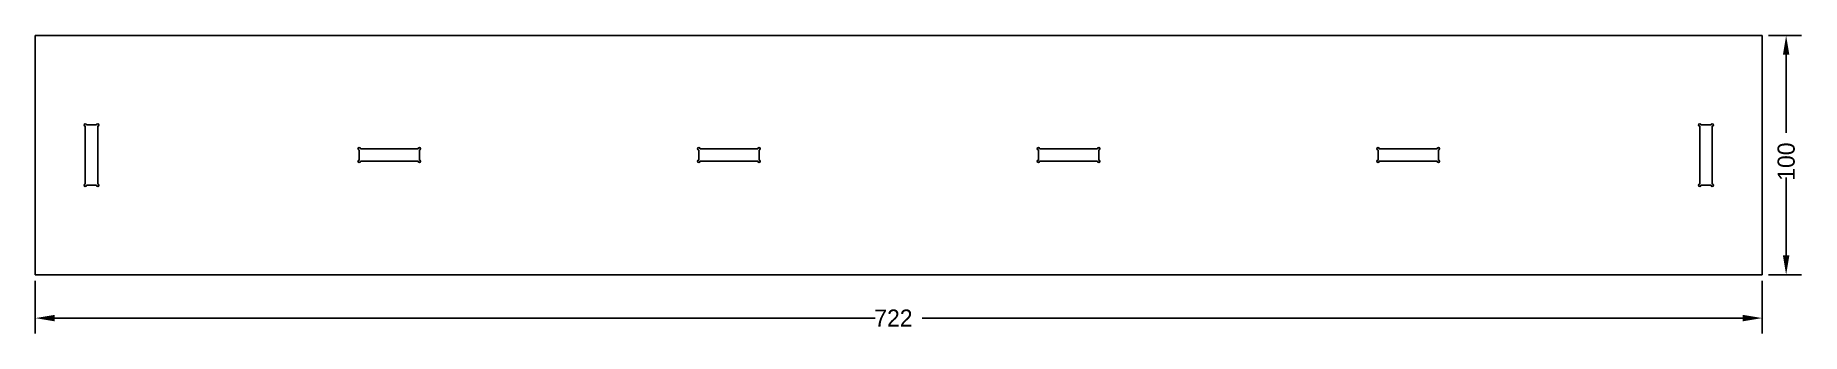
# Model space of a CAD drawing. Extents: x 0 to 738, y -25 to 100.
import ezdxf

# ---------------------------------------------------------------- set-up
doc = ezdxf.new("R2010")
doc.units = 0
doc.layers.get('DEFPOINTS').update_dxf_attribs({"linetype": 'CONTINUOUS'})
doc.layers.add('DIMENSION', color=7, linetype='CONTINUOUS')
doc.layers.add('LAYER1', color=18, linetype='CONTINUOUS')
doc.dimstyles.new('ROTATEDDIM33', dxfattribs={"dimtxt": 7.16, "dimasz": 8.105938, "dimexe": 6.495143, "dimexo": 2.598057, "dimtad": 0, "dimcen": 2.5, "dimazin": 3, "dimtfac": 1, "dimtmove": 0, "dimatfit": 3})
doc.dimstyles.new('ROTATEDDIM34', dxfattribs={"dimtxt": 7.16, "dimasz": 8.105938, "dimexe": 6.495143, "dimexo": 2.598057, "dimtad": 0, "dimcen": 2.5, "dimazin": 3, "dimtfac": 1, "dimtmove": 0, "dimatfit": 3})

# ---------------------------------------------------------------- blocks, each defined once
blk = doc.blocks.new('*D1')
at = {"layer": 'DEFPOINTS', "color": 0}
for p in [(722, 100), (722, 0), (732, 0)]:
    blk.add_point(p, dxfattribs=at)
at = {"layer": 'DIMENSION', "color": 0}
for p, q in [((724.6, 100), (738.49, 100)), ((732, 91.89), (732, 59.32)), ((732, 8.11), (732, 40.68)), ((724.6, 0), (738.49, 0))]:
    blk.add_line(p, q, dxfattribs=at)
for points in [[(733.35, 91.89), (730.65, 91.89), (732, 100)], [(730.65, 8.11), (733.35, 8.11), (732, 0)]]:
    blk.add_solid(points, dxfattribs=at)
at = {"layer": 'DIMENSION', "color": 0, "linetype": 'CONTINUOUS'}
blk.add_text('100', height=7.16, rotation=90, dxfattribs=at).set_placement((735.58, 39.26))
blk = doc.blocks.new('*D2')
at = {"layer": 'DEFPOINTS', "color": 0}
for p in [(0, 0), (722, 0), (722, -18.13)]:
    blk.add_point(p, dxfattribs=at)
at = {"layer": 'DIMENSION', "color": 0}
for p, q in [((0, -2.6), (0, -24.63)), ((722, -2.6), (722, -24.63)), ((8.11, -18.13), (351.17, -18.13)), ((713.89, -18.13), (370.83, -18.13))]:
    blk.add_line(p, q, dxfattribs=at)
for points in [[(8.11, -16.78), (8.11, -19.48), (0, -18.13)], [(713.89, -19.48), (713.89, -16.78), (722, -18.13)]]:
    blk.add_solid(points, dxfattribs=at)
at = {"layer": 'DIMENSION', "color": 0, "linetype": 'CONTINUOUS'}
blk.add_text('722', height=7.16, dxfattribs=at).set_placement((350.77, -21.71))

msp = doc.modelspace()

# ---------------------------------------------------------------- linework, layer by layer
at = {"layer": 'LAYER1', "color": 8}
for p, q in [((0, 100), (0, 0)), ((722, 100), (0, 100)), ((722, 0), (722, 100)), ((20.9, 62.1), (20.9, 37.9)), ((25.6, 62.6), (21.4, 62.6)), ((26.1, 62.1), (26.1, 37.9)), ((695.9, 62.1), (695.9, 37.9)), ((700.6, 62.6), (696.4, 62.6)), ((701.1, 62.1), (701.1, 37.9)), ((135.4, 52.1), (135.4, 47.9)), ((160.1, 52.6), (135.9, 52.6)), ((160.6, 47.9), (160.6, 52.1)), ((277.4, 52.1), (277.4, 47.9)), ((302.1, 52.6), (277.9, 52.6)), ((302.6, 47.9), (302.6, 52.1)), ((419.4, 52.1), (419.4, 47.9)), ((444.1, 52.6), (419.9, 52.6)), ((444.6, 47.9), (444.6, 52.1)), ((561.4, 52.1), (561.4, 47.9)), ((586.1, 52.6), (561.9, 52.6)), ((586.6, 47.9), (586.6, 52.1)), ((160.1, 47.4), (135.9, 47.4)), ((302.1, 47.4), (277.9, 47.4)), ((444.1, 47.4), (419.9, 47.4)), ((586.1, 47.4), (561.9, 47.4)), ((21.4, 37.4), (25.6, 37.4)), ((696.4, 37.4), (700.6, 37.4)), ((0, 0), (722, 0))]:
    msp.add_line(p, q, dxfattribs=at)
for centre, start, end in [((20.9, 62.6), 0, 270), ((26.1, 62.6), 270, 180), ((695.9, 62.6), 0, 270), ((701.1, 62.6), 270, 180), ((135.4, 52.6), 0, 270), ((160.6, 52.6), 270, 180), ((277.4, 52.6), 0, 270), ((302.6, 52.6), 270, 180), ((419.4, 52.6), 0, 270), ((444.6, 52.6), 270, 180), ((561.4, 52.6), 0, 270), ((586.6, 52.6), 270, 180), ((135.4, 47.4), 90, 0), ((160.6, 47.4), 180, 90), ((277.4, 47.4), 90, 0), ((302.6, 47.4), 180, 90), ((419.4, 47.4), 90, 0), ((444.6, 47.4), 180, 90), ((561.4, 47.4), 90, 0), ((586.6, 47.4), 180, 90), ((20.9, 37.4), 90, 0), ((26.1, 37.4), 180, 90), ((695.9, 37.4), 90, 0), ((701.1, 37.4), 180, 90)]:
    msp.add_arc(centre, 0.5, start, end, dxfattribs=at)

# ---------------------------------------------------------------- dimensions: what is measured, and where the dimension line sits
at = {"layer": 'DIMENSION', "color": 150}
dim = msp.add_linear_dim(base=(732, 0), p1=(722, 100), p2=(722, 0), angle=90, dimstyle='ROTATEDDIM33', dxfattribs=at)
dim.commit()
dim.dimension.update_dxf_attribs({"geometry": '*D1', "text_midpoint": (732, 50)})
dim = msp.add_linear_dim(base=(722, -18.13), p1=(0, 0), p2=(722, 0), dimstyle='ROTATEDDIM34', dxfattribs=at)
dim.commit()
dim.dimension.update_dxf_attribs({"geometry": '*D2', "text_midpoint": (361, -18.13)})

doc.saveas('drawing.dxf')
